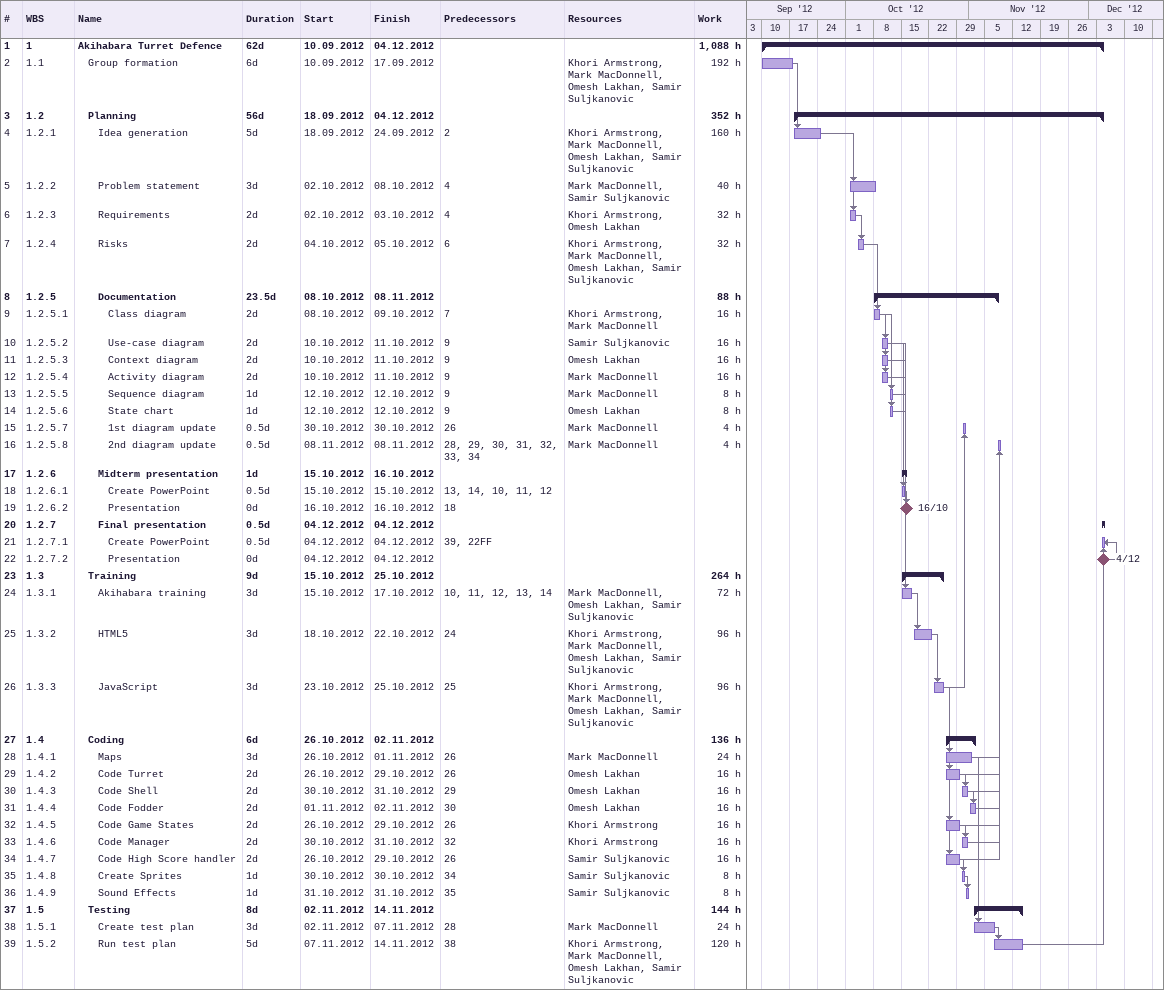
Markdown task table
| ID | WBS | Task | Duration | Start | Finish | Predecessors | Resources | Work (h) |
|---|---|---|---|---|---|---|---|---|
| 1 | 1 | **Akihabara Turret Defence** | 62d | 2012-09-10 | 2012-12-04 |  |  | 1088 |
| 2 | 1.1 | Group formation | 6d | 2012-09-10 | 2012-09-17 |  | Khori Armstrong, Mark MacDonnell, Omesh Lakhan, Samir Suljkanovic | 192 |
| 3 | 1.2 | **Planning** | 56d | 2012-09-18 | 2012-12-04 |  |  | 352 |
| 4 | 1.2.1 | Idea generation | 5d | 2012-09-18 | 2012-09-24 | 2 | Khori Armstrong, Mark MacDonnell, Omesh Lakhan, Samir Suljkanovic | 160 |
| 5 | 1.2.2 | Problem statement | 3d | 2012-10-02 | 2012-10-08 | 4 | Mark MacDonnell, Samir Suljkanovic | 40 |
| 6 | 1.2.3 | Requirements | 2d | 2012-10-02 | 2012-10-03 | 4 | Khori Armstrong, Omesh Lakhan | 32 |
| 7 | 1.2.4 | Risks | 2d | 2012-10-04 | 2012-10-05 | 6 | Khori Armstrong, Mark MacDonnell, Omesh Lakhan, Samir Suljkanovic | 32 |
| 8 | 1.2.5 | **Documentation** | 23.5d | 2012-10-08 | 2012-11-08 |  |  | 88 |
| 9 | 1.2.5.1 | Class diagram | 2d | 2012-10-08 | 2012-10-09 | 7 | Khori Armstrong, Mark MacDonnell | 16 |
| 10 | 1.2.5.2 | Use-case diagram | 2d | 2012-10-10 | 2012-10-11 | 9 | Samir Suljkanovic | 16 |
| 11 | 1.2.5.3 | Context diagram | 2d | 2012-10-10 | 2012-10-11 | 9 | Omesh Lakhan | 16 |
| 12 | 1.2.5.4 | Activity diagram | 2d | 2012-10-10 | 2012-10-11 | 9 | Mark MacDonnell | 16 |
| 13 | 1.2.5.5 | Sequence diagram | 1d | 2012-10-12 | 2012-10-12 | 9 | Mark MacDonnell | 8 |
| 14 | 1.2.5.6 | State chart | 1d | 2012-10-12 | 2012-10-12 | 9 | Omesh Lakhan | 8 |
| 15 | 1.2.5.7 | 1st diagram update | 0.5d | 2012-10-30 | 2012-10-30 | 26 | Mark MacDonnell | 4 |
| 16 | 1.2.5.8 | 2nd diagram update | 0.5d | 2012-11-08 | 2012-11-08 | 28, 29, 30, 31, 32, 33, 34 | Mark MacDonnell | 4 |
| 17 | 1.2.6 | **Midterm presentation** | 1d | 2012-10-15 | 2012-10-16 |  |  |  |
| 18 | 1.2.6.1 | Create PowerPoint | 0.5d | 2012-10-15 | 2012-10-15 | 13, 14, 10, 11, 12 |  |  |
| 19 | 1.2.6.2 | Presentation | 0d | 2012-10-16 | 2012-10-16 | 18 |  |  |
| 20 | 1.2.7 | **Final presentation** | 0.5d | 2012-12-04 | 2012-12-04 |  |  |  |
| 21 | 1.2.7.1 | Create PowerPoint | 0.5d | 2012-12-04 | 2012-12-04 | 39, 22FF |  |  |
| 22 | 1.2.7.2 | Presentation | 0d | 2012-12-04 | 2012-12-04 |  |  |  |
| 23 | 1.3 | **Training** | 9d | 2012-10-15 | 2012-10-25 |  |  | 264 |
| 24 | 1.3.1 | Akihabara training | 3d | 2012-10-15 | 2012-10-17 | 10, 11, 12, 13, 14 | Mark MacDonnell, Omesh Lakhan, Samir Suljkanovic | 72 |
| 25 | 1.3.2 | HTML5 | 3d | 2012-10-18 | 2012-10-22 | 24 | Khori Armstrong, Mark MacDonnell, Omesh Lakhan, Samir Suljkanovic | 96 |
| 26 | 1.3.3 | JavaScript | 3d | 2012-10-23 | 2012-10-25 | 25 | Khori Armstrong, Mark MacDonnell, Omesh Lakhan, Samir Suljkanovic | 96 |
| 27 | 1.4 | **Coding** | 6d | 2012-10-26 | 2012-11-02 |  |  | 136 |
| 28 | 1.4.1 | Maps | 3d | 2012-10-26 | 2012-11-01 | 26 | Mark MacDonnell | 24 |
| 29 | 1.4.2 | Code Turret | 2d | 2012-10-26 | 2012-10-29 | 26 | Omesh Lakhan | 16 |
| 30 | 1.4.3 | Code Shell | 2d | 2012-10-30 | 2012-10-31 | 29 | Omesh Lakhan | 16 |
| 31 | 1.4.4 | Code Fodder | 2d | 2012-11-01 | 2012-11-02 | 30 | Omesh Lakhan | 16 |
| 32 | 1.4.5 | Code Game States | 2d | 2012-10-26 | 2012-10-29 | 26 | Khori Armstrong | 16 |
| 33 | 1.4.6 | Code Manager | 2d | 2012-10-30 | 2012-10-31 | 32 | Khori Armstrong | 16 |
| 34 | 1.4.7 | Code High Score handler | 2d | 2012-10-26 | 2012-10-29 | 26 | Samir Suljkanovic | 16 |
| 35 | 1.4.8 | Create Sprites | 1d | 2012-10-30 | 2012-10-30 | 34 | Samir Suljkanovic | 8 |
| 36 | 1.4.9 | Sound Effects | 1d | 2012-10-31 | 2012-10-31 | 35 | Samir Suljkanovic | 8 |
| 37 | 1.5 | **Testing** | 8d | 2012-11-02 | 2012-11-14 |  |  | 144 |
| 38 | 1.5.1 | Create test plan | 3d | 2012-11-02 | 2012-11-07 | 28 | Mark MacDonnell | 24 |
| 39 | 1.5.2 | Run test plan | 5d | 2012-11-07 | 2012-11-14 | 38 | Khori Armstrong, Mark MacDonnell, Omesh Lakhan, Samir Suljkanovic | 120 |
